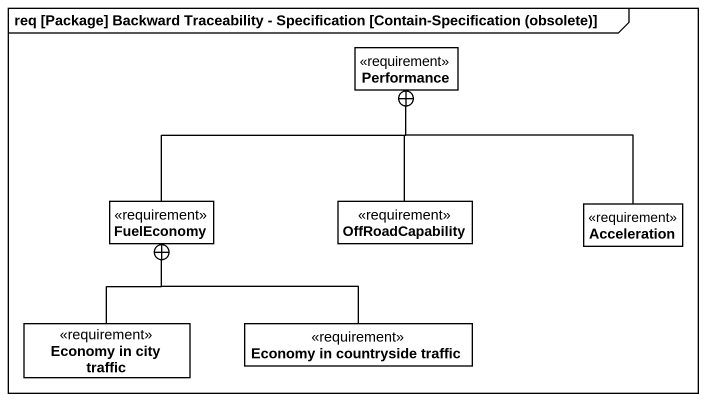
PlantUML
@startuml
mainframe req [Package] Backward Traceability - Specification [Contain-Specification (obsolete)]
hide circle
hide empty members
class Performance <<requirement>> #FFFFFF
class FuelEconomy <<requirement>> #FFFFFF
class OffRoadCapability <<requirement>> #FFFFFF
class Acceleration <<requirement>> #FFFFFF
class "Economy in city traffic" as Economy_in_city_traffic <<requirement>> #FFFFFF
class "Economy in countryside traffic" as Economy_in_countryside <<requirement>> #FFFFFF
FuelEconomy -up-+ Performance
OffRoadCapability -up-+ Performance
Acceleration -up-+ Performance
Economy_in_city_traffic -up-+ FuelEconomy
Economy_in_countryside -up-+ FuelEconomy
@enduml
